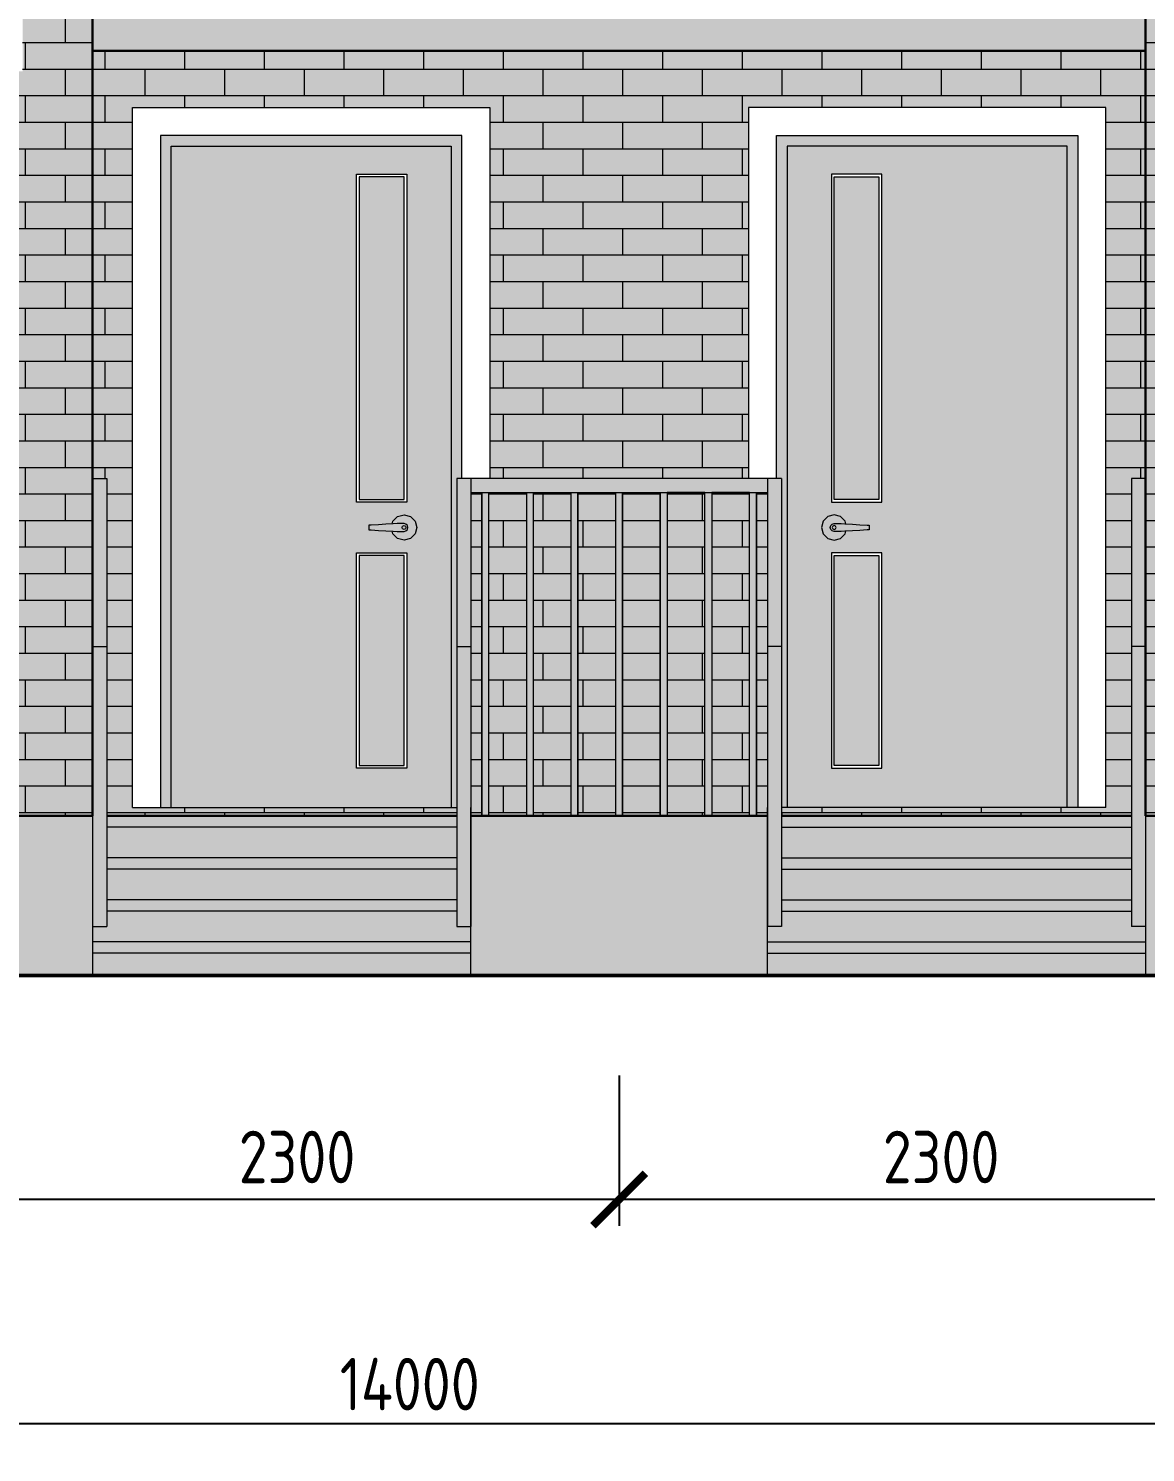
# Model space of a CAD drawing. Header units: millimetres. Extents: x -56498 to 234605, y -296269 to -29969.
# Drawn here: x 212375 to 216364, y -167620 to -162534 of the extents above; entities that cross this region are included whole.
import ezdxf

# ---------------------------------------------------------------- set-up
doc = ezdxf.new("R2010")
doc.units = ezdxf.units.MM
doc.header["$LTSCALE"] = 100
doc.header["$PDMODE"] = 35
for name, color, linetype, lineweight in [('0.3', 7, 'Continuous', 30), ('0.5', 7, 'Continuous', 50), ('Розміри 0.09', 5, 'Continuous', 9), ('Тонкі 0.18', 142, 'Continuous', 18), ('Штрихування 0.09', 253, 'Continuous', 9)]:
    doc.layers.add(name, color=color, linetype=linetype, lineweight=lineweight)
doc.styles.add('GOST 2.304', font='CS_Gost2304.shx')
doc.dimstyles.new('SPDS', dxfattribs={"dimscale": 100, "dimtxt": 2.5, "dimasz": 2.5, "dimexe": 1.25, "dimexo": 0.625, "dimtad": 1, "dimrnd": 0.001, "dimtxsty": 'GOST 2.304', "dimblk": 'ARCHTICK', "dimcen": 2.5, "dimdle": 2, "dimadec": 0, "dimazin": 2, "dimtfac": 0.75, "dimtmove": 1, "dimatfit": 3, "dimfxl": 0, "dimtolj": 1, "dimarcsym": 0})
pattern_1 = [(0, (0.001, -59400), (0, 94.83852), []), (90, (0.001, -59400), (-142.24, 94.83852), [94.83852, -94.83852])]

# ---------------------------------------------------------------- blocks, each defined once
blk = doc.blocks.new('_ArchTick')
at = {"color": 0, "linetype": 'ByBlock', "const_width": 0.15}
blk.add_lwpolyline([(-0.5, -0.5), (0.5, 0.5)], dxfattribs=at)
blk = doc.blocks.new('*D317')
at = {"layer": 'Defpoints', "color": 0, "transparency": 16777216}
for p in [(214484.1, -166226.5), (216784.1, -166362.5), (214484.1, -166716.6)]:
    blk.add_point(p, dxfattribs=at)
at = {"layer": 'Розміри 0.09', "color": 0, "lineweight": -2, "transparency": 16777216}
for p, q in [((214484.1, -166273.4), (214484.1, -166810.3)), ((216784.1, -166409.3), (216784.1, -166810.3)), ((216934.1, -166716.6), (214334.1, -166716.6))]:
    blk.add_line(p, q, dxfattribs=at)
at = {"layer": 'Розміри 0.09', "color": 0, "lineweight": -2, "transparency": 16777216, "xscale": 187.5, "yscale": 187.5, "zscale": 187.5, "rotation": 180}
blk.add_blockref('_ArchTick', (214484.1, -166716.6), dxfattribs=at)
at = {"layer": 'Розміри 0.09', "color": 0, "lineweight": -2, "transparency": 16777216, "xscale": 187.5, "yscale": 187.5, "zscale": 187.5}
blk.add_blockref('_ArchTick', (216784.1, -166716.6), dxfattribs=at)
at = {"layer": 'Розміри 0.09', "color": 0, "transparency": 16777216, "insert": (215634.1, -166564.8), "char_height": 187.5, "attachment_point": 5, "style": 'GOST 2.304'}
blk.add_mtext('\\A1;2300', dxfattribs=at)
blk = doc.blocks.new('*D318')
at = {"layer": 'Defpoints', "color": 0, "transparency": 16777216}
for p in [(212184.1, -166165.5), (214484.1, -166226.5), (212184.1, -166716.6)]:
    blk.add_point(p, dxfattribs=at)
at = {"layer": 'Розміри 0.09', "color": 0, "lineweight": -2, "transparency": 16777216}
for p, q in [((212184.1, -166212.3), (212184.1, -166810.3)), ((214484.1, -166273.4), (214484.1, -166810.3)), ((214634.1, -166716.6), (212034.1, -166716.6))]:
    blk.add_line(p, q, dxfattribs=at)
at = {"layer": 'Розміри 0.09', "color": 0, "lineweight": -2, "transparency": 16777216, "xscale": 187.5, "yscale": 187.5, "zscale": 187.5, "rotation": 180}
blk.add_blockref('_ArchTick', (212184.1, -166716.6), dxfattribs=at)
at = {"layer": 'Розміри 0.09', "color": 0, "lineweight": -2, "transparency": 16777216, "xscale": 187.5, "yscale": 187.5, "zscale": 187.5}
blk.add_blockref('_ArchTick', (214484.1, -166716.6), dxfattribs=at)
at = {"layer": 'Розміри 0.09', "color": 0, "transparency": 16777216, "insert": (213334.1, -166564.8), "char_height": 187.5, "attachment_point": 5, "style": 'GOST 2.304'}
blk.add_mtext('\\A1;2300', dxfattribs=at)
blk = doc.blocks.new('*D321')
at = {"layer": 'Defpoints', "color": 0, "transparency": 16777216}
for p in [(207484.1, -166651), (221484.1, -166651), (221484.1, -167516.6)]:
    blk.add_point(p, dxfattribs=at)
at = {"layer": 'Розміри 0.09', "color": 0, "lineweight": -2, "transparency": 16777216}
for p, q in [((207484.1, -166697.9), (207484.1, -167610.3)), ((221484.1, -166697.9), (221484.1, -167610.3)), ((207334.1, -167516.6), (221634.1, -167516.6))]:
    blk.add_line(p, q, dxfattribs=at)
at = {"layer": 'Розміри 0.09', "color": 0, "lineweight": -2, "transparency": 16777216, "xscale": 187.5, "yscale": 187.5, "zscale": 187.5, "rotation": 180}
blk.add_blockref('_ArchTick', (207484.1, -167516.6), dxfattribs=at)
at = {"layer": 'Розміри 0.09', "color": 0, "lineweight": -2, "transparency": 16777216, "xscale": 187.5, "yscale": 187.5, "zscale": 187.5}
blk.add_blockref('_ArchTick', (221484.1, -167516.6), dxfattribs=at)
at = {"layer": 'Розміри 0.09', "color": 0, "transparency": 16777216, "insert": (213736.7, -167376), "char_height": 187.5, "attachment_point": 5, "style": 'GOST 2.304'}
blk.add_mtext('\\A1;14000', dxfattribs=at)

msp = doc.modelspace()

# ---------------------------------------------------------------- hatches: boundary and pattern name
at = {"layer": 'Тонкі 0.18', "ltscale": 0.75, "true_color": 0xf4ebd8}
h = msp.add_hatch(color=254, dxfattribs=at)
h.paths.add_polyline_path([(212604.154, -159641.645), (211109.176, -159641.645), (211109.176, -160466.625), (212604.154, -160466.625)])
h.paths.add_polyline_path([(209459.143, -159641.645), (207964.154, -159641.645), (207964.154, -160466.625), (209459.143, -160466.625)])
h.paths.add_polyline_path([(209459.143, -160466.625), (207964.154, -160466.625), (207964.154, -165346.592), (208779.193, -165346.592), (208779.193, -162686.817), (208214.154, -162686.817), (208214.154, -162398.08), (209387.709, -161933.459), (211180.61, -161933.459), (212354.165, -162398.08), (212354.165, -162686.817), (211789.115, -162686.817), (211789.115, -165316.592), (211789.115, -165346.592), (212604.154, -165346.592), (212604.154, -164741.593), (212604.154, -164141.608), (212604.154, -162614.633), (212604.154, -160466.625), (211109.176, -160466.625), (211109.176, -161841.616), (209459.143, -161841.616)])
h = msp.add_hatch(color=254, dxfattribs=at)
h.paths.add_polyline_path([(221004.106, -159641.645), (219509.117, -159641.645), (219509.117, -160466.625), (221004.106, -160466.625)])
h.paths.add_polyline_path([(221004.106, -160466.625), (219509.117, -160466.625), (219509.117, -161841.616), (217859.158, -161841.616), (217859.083, -161841.616), (217859.083, -160466.625), (216364.106, -160466.625), (216364.106, -165346.592), (217179.145, -165346.592), (217179.145, -165316.592), (217179.145, -162686.817), (216614.095, -162686.817), (216614.095, -162398.08), (217787.649, -161933.459), (219580.551, -161933.459), (220754.106, -162398.08), (220754.106, -162686.817), (220189.067, -162686.817), (220189.067, -165346.592), (221004.106, -165346.592)])
h.paths.add_polyline_path([(217859.083, -159641.645), (216364.106, -159641.645), (216364.106, -160466.625), (217859.083, -160466.625)])
h = msp.add_hatch(color=254, dxfattribs=at)
h.paths.add_polyline_path([(213904.105, -165316.592), (213636.097, -165316.592), (213636.097, -165346.592), (213904.105, -165346.592)])
h.paths.add_polyline_path([(215332.162, -165316.592), (215064.155, -165316.592), (215064.155, -165346.592), (215332.162, -165346.592)])
h.paths.add_polyline_path([(214946.139, -162816.629), (215332.162, -162816.629), (215332.162, -162614.633), (214734.149, -162614.633), (213636.097, -162614.633), (213636.097, -162816.629), (214022.12, -162816.629), (214022.12, -164141.608), (214946.139, -164141.608)])
h.paths.add_polyline_path([(213636.097, -162614.633), (212604.154, -162614.633), (212604.154, -164141.608), (212654.203, -164141.608), (212654.203, -164741.593), (212654.203, -165346.592), (213636.097, -165346.592), (213636.097, -165316.592), (212746.139, -165316.592), (212746.139, -162816.629), (213636.097, -162816.629)])
h.paths.add_polyline_path([(216364.106, -162614.633), (215332.162, -162614.633), (215332.162, -162816.629), (216222.12, -162816.629), (216222.12, -165316.592), (215332.162, -165316.592), (215332.162, -165346.592), (216314.057, -165346.592), (216314.057, -164741.593), (216314.057, -164141.608), (216364.106, -164141.608)])
h.paths.add_polyline_path([(215014.106, -164741.593), (215014.106, -164191.582), (214974.713, -164191.582), (214974.713, -165346.592), (215014.106, -165346.592)])
h.paths.add_polyline_path([(214949.726, -164191.582), (214815.337, -164191.582), (214815.337, -165346.592), (214949.726, -165346.592)], flags=17)
h.paths.add_polyline_path([(214790.35, -164191.582), (214734.149, -164191.582), (214655.962, -164191.582), (214655.962, -165346.592), (214790.35, -165346.592)], flags=17)
h.paths.add_polyline_path([(214630.975, -164191.582), (214496.617, -164191.582), (214496.617, -165346.592), (214630.975, -165346.592)], flags=17)
h.paths.add_polyline_path([(214471.63, -164191.582), (214337.285, -164191.582), (214337.285, -165346.592), (214471.63, -165346.592)], flags=17)
h.paths.add_polyline_path([(214312.298, -164191.582), (214177.909, -164191.582), (214177.909, -165346.592), (214312.298, -165346.592)], flags=17)
h.paths.add_polyline_path([(214152.923, -164191.582), (214018.534, -164191.582), (214018.534, -165346.592), (214152.923, -165346.592)], flags=17)
h.paths.add_polyline_path([(213993.547, -164191.582), (213954.154, -164191.582), (213954.154, -164741.593), (213954.154, -165346.592), (213993.547, -165346.592)], flags=17)
at = {"layer": 'Тонкі 0.18', "ltscale": 0.75, "true_color": 0xcfd0cf}
h = msp.add_hatch(color=254, dxfattribs=at)
h.paths.add_polyline_path([(221904.131, -165346.592), (221004.106, -165346.592), (221004.106, -165916.577), (221904.131, -165916.577)])
h.paths.add_polyline_path([(221004.106, -165346.592), (220189.067, -165346.592), (220189.067, -165916.577), (221004.106, -165916.577)])
h.paths.add_polyline_path([(220189.067, -165346.592), (219784.065, -165346.592), (219784.065, -165916.577), (220189.067, -165916.577)])
h.paths.add_polyline_path([(219784.065, -165346.592), (217584.147, -165346.592), (217584.147, -165916.577), (219784.065, -165916.577)])
h.paths.add_polyline_path([(217584.147, -165346.592), (217179.145, -165346.592), (217179.145, -165916.577), (217584.147, -165916.577)])
h.paths.add_polyline_path([(217179.145, -165346.592), (216364.106, -165346.592), (216364.106, -165916.577), (216559.091, -165916.577), (217179.145, -165916.577)])
h.paths.add_polyline_path([(215014.106, -165346.592), (213954.154, -165346.592), (213954.154, -165741.594), (213954.154, -165916.577), (215014.106, -165916.577)])
h.paths.add_polyline_path([(212604.154, -165346.592), (211789.115, -165346.592), (211789.115, -165916.577), (212604.154, -165916.577)])
h.paths.add_polyline_path([(211789.115, -165346.592), (211384.113, -165346.592), (211384.113, -165916.577), (211789.115, -165916.577)])
h.paths.add_polyline_path([(211384.113, -165346.592), (209184.195, -165346.592), (209184.195, -165916.577), (211384.113, -165916.577)])
h.paths.add_polyline_path([(209184.195, -165346.592), (208779.193, -165346.592), (208779.193, -165916.577), (209184.195, -165916.577)])
h.paths.add_polyline_path([(208779.193, -165346.592), (207964.154, -165346.592), (207964.154, -165916.577), (208779.193, -165916.577)])
h.paths.add_polyline_path([(207964.154, -165346.592), (207064.129, -165346.592), (207064.129, -165916.577), (207964.154, -165916.577)])
at = {"layer": 'Штрихування 0.09'}
h = msp.add_hatch(dxfattribs=at)
h.set_pattern_fill('AR-BRSTD', color=256, scale=1.4, style=0)
h.set_pattern_definition(pattern_1)
h.paths.add_polyline_path([(212604.154, -159641.645), (211109.176, -159641.645), (211109.176, -160466.625), (212604.154, -160466.625)])
h.paths.add_polyline_path([(209459.143, -159641.645), (207964.154, -159641.645), (207964.154, -160466.625), (209459.143, -160466.625)])
h.paths.add_polyline_path([(209459.143, -160466.625), (207964.154, -160466.625), (207964.154, -165346.592), (208779.193, -165346.592), (208779.193, -162686.817), (208214.154, -162686.817), (208214.154, -162398.08), (209387.709, -161933.459), (211180.61, -161933.459), (212354.165, -162398.08), (212354.165, -162686.817), (211789.115, -162686.817), (211789.115, -165316.592), (211789.115, -165346.592), (212604.154, -165346.592), (212604.154, -164741.593), (212604.154, -164141.608), (212604.154, -162614.633), (212604.154, -160466.625), (211109.176, -160466.625), (211109.176, -161841.616), (209459.143, -161841.616)])
h = msp.add_hatch(dxfattribs=at)
h.set_pattern_fill('AR-BRSTD', color=256, scale=1.4, style=0)
h.set_pattern_definition(pattern_1)
h.paths.add_polyline_path([(221004.106, -159641.645), (219509.117, -159641.645), (219509.117, -160466.625), (221004.106, -160466.625)])
h.paths.add_polyline_path([(221004.106, -160466.625), (219509.117, -160466.625), (219509.117, -161841.616), (217859.158, -161841.616), (217859.083, -161841.616), (217859.083, -160466.625), (216364.106, -160466.625), (216364.106, -165346.592), (217179.145, -165346.592), (217179.145, -165316.592), (217179.145, -162686.817), (216614.095, -162686.817), (216614.095, -162398.08), (217787.649, -161933.459), (219580.551, -161933.459), (220754.106, -162398.08), (220754.106, -162686.817), (220189.067, -162686.817), (220189.067, -165346.592), (221004.106, -165346.592)])
h.paths.add_polyline_path([(217859.083, -159641.645), (216364.106, -159641.645), (216364.106, -160466.625), (217859.083, -160466.625)])
at = {"layer": 'Штрихування 0.09', "true_color": 0xa64517}
msp.add_hatch(color=34, dxfattribs=at).paths.add_polyline_path([(216364.106, -162398.08), (212604.154, -162398.08), (212604.154, -162614.633), (216364.106, -162614.633)])
at = {"layer": 'Штрихування 0.09'}
h = msp.add_hatch(dxfattribs=at)
h.set_pattern_fill('AR-BRSTD', color=256, scale=1.4, style=0)
h.set_pattern_definition([(0, (0.001, -59400), (0, 94.83852), []), (90, (0.001, -59400), (-142.24, 94.83852), [94.83852, -94.83852])])
h.paths.add_polyline_path([(213904.105, -165316.592), (213636.097, -165316.592), (213636.097, -165346.592), (213904.105, -165346.592)])
h.paths.add_polyline_path([(215332.162, -165316.592), (215064.155, -165316.592), (215064.155, -165346.592), (215332.162, -165346.592)])
h.paths.add_polyline_path([(214946.139, -162816.629), (215332.162, -162816.629), (215332.162, -162614.633), (214734.149, -162614.633), (213636.097, -162614.633), (213636.097, -162816.629), (214022.12, -162816.629), (214022.12, -164141.608), (214946.139, -164141.608)])
h.paths.add_polyline_path([(216364.106, -162614.633), (215332.162, -162614.633), (215332.162, -162816.629), (216222.12, -162816.629), (216222.12, -165316.592), (215332.162, -165316.592), (215332.162, -165346.592), (216314.057, -165346.592), (216314.057, -164741.593), (216314.057, -164141.608), (216364.106, -164141.608)])
h.paths.add_polyline_path([(213636.097, -162614.633), (212604.154, -162614.633), (212604.154, -164141.608), (212654.203, -164141.608), (212654.203, -164741.593), (212654.203, -165346.592), (213636.097, -165346.592), (213636.097, -165316.592), (212746.139, -165316.592), (212746.139, -162816.629), (213636.097, -162816.629)])
h.paths.add_polyline_path([(215014.106, -164741.593), (215014.106, -164191.582), (214974.713, -164191.582), (214974.713, -165346.592), (215014.106, -165346.592)])
h.paths.add_polyline_path([(214949.726, -164191.582), (214815.337, -164191.582), (214815.337, -165346.592), (214949.726, -165346.592)], flags=17)
h.paths.add_polyline_path([(214790.35, -164191.582), (214734.149, -164191.582), (214655.962, -164191.582), (214655.962, -165346.592), (214790.35, -165346.592)], flags=17)
h.paths.add_polyline_path([(214630.975, -164191.582), (214496.617, -164191.582), (214496.617, -165346.592), (214630.975, -165346.592)], flags=17)
h.paths.add_polyline_path([(214471.63, -164191.582), (214337.285, -164191.582), (214337.285, -165346.592), (214471.63, -165346.592)], flags=17)
h.paths.add_polyline_path([(214312.298, -164191.582), (214177.909, -164191.582), (214177.909, -165346.592), (214312.298, -165346.592)], flags=17)
h.paths.add_polyline_path([(214152.923, -164191.582), (214018.534, -164191.582), (214018.534, -165346.592), (214152.923, -165346.592)], flags=17)
h.paths.add_polyline_path([(213993.547, -164191.582), (213954.154, -164191.582), (213954.154, -164741.593), (213954.154, -165346.592), (213993.547, -165346.592)], flags=17)
at = {"layer": 'Штрихування 0.09', "ltscale": 0.5, "true_color": 0xa64517}
h = msp.add_hatch(color=34, dxfattribs=at)
h.paths.add_polyline_path([(213636.097, -162916.576), (212846.086, -162916.576), (212846.086, -165316.592), (212884.129, -165316.592), (212884.129, -162954.619), (213636.097, -162954.619)])
h.paths.add_polyline_path([(213922.172, -162916.576), (213636.097, -162916.576), (213636.097, -162954.619), (213884.129, -162954.619), (213884.129, -165316.592), (213904.105, -165316.592), (213904.105, -164741.593), (213904.105, -164141.608), (213922.172, -164141.608)])
h.paths.add_polyline_path([(213728.279, -164309.613), (213723.101, -164304.511), (213716.123, -164302.635), (213691.136, -164302.635), (213677.705, -164303.385), (213650.992, -164304.961), (213636.097, -164305.852), (213636.097, -164327.373), (213650.992, -164328.222), (213677.705, -164329.798), (213691.136, -164330.623), (213716.123, -164330.623), (213723.101, -164328.747), (213728.279, -164323.645), (213730.155, -164316.592)], flags=17)
h.paths.add_polyline_path([(213709.145, -164316.592), (213711.17, -164311.639), (213716.123, -164309.613), (213721.075, -164311.639), (213723.101, -164316.592), (213721.075, -164321.544), (213716.123, -164323.645), (213711.17, -164321.544)], flags=0)
h.paths.add_polyline_path([(213636.097, -164305.852), (213624.654, -164306.537), (213598.692, -164308.112), (213590.663, -164308.638), (213590.663, -164324.62), (213598.692, -164325.146), (213624.654, -164326.721), (213636.097, -164327.373)], flags=17)
h.paths.add_polyline_path([(213723.101, -164316.592), (213721.075, -164311.639), (213716.123, -164309.613), (213711.17, -164311.639), (213709.145, -164316.592), (213711.17, -164321.544), (213716.123, -164323.645), (213721.075, -164321.544)], flags=16)
h.paths.add_polyline_path([(213738.859, -164277.198), (213716.123, -164271.12), (213693.387, -164277.198), (213676.729, -164293.856), (213674.106, -164303.597), (213677.705, -164303.385), (213691.136, -164302.635), (213716.123, -164302.635), (213723.101, -164304.511), (213728.279, -164309.613), (213730.155, -164316.592), (213728.279, -164323.645), (213723.101, -164328.747), (213716.123, -164330.623), (213691.136, -164330.623), (213677.705, -164329.798), (213674.086, -164329.584), (213676.729, -164339.327), (213693.387, -164355.985), (213716.123, -164362.138), (213738.859, -164355.985), (213755.517, -164339.327), (213761.594, -164316.592), (213755.517, -164293.856)], flags=17)
h.paths.add_polyline_path([(213546.092, -163054.642), (213636.097, -163054.642), (213636.097, -162954.619), (212884.129, -162954.619), (212884.129, -165316.592), (213636.097, -165316.592), (213636.097, -165176.575), (213546.092, -165176.575), (213546.092, -164406.634), (213636.097, -164406.634), (213636.097, -164327.373), (213624.654, -164326.721), (213598.692, -164325.146), (213590.663, -164324.62), (213590.663, -164308.638), (213598.692, -164308.112), (213624.654, -164306.537), (213636.097, -164305.852), (213636.097, -164226.624), (213546.092, -164226.624)])
h.paths.add_polyline_path([(213884.129, -162954.619), (213636.097, -162954.619), (213636.097, -163054.642), (213726.103, -163054.642), (213726.103, -164226.624), (213636.097, -164226.624), (213636.097, -164305.852), (213650.992, -164304.961), (213674.106, -164303.597), (213676.729, -164293.856), (213693.387, -164277.198), (213716.123, -164271.12), (213738.859, -164277.198), (213755.517, -164293.856), (213761.594, -164316.592), (213755.517, -164339.327), (213738.859, -164355.985), (213716.123, -164362.138), (213693.387, -164355.985), (213676.729, -164339.327), (213674.086, -164329.584), (213650.992, -164328.222), (213636.097, -164327.373), (213636.097, -164406.634), (213726.103, -164406.634), (213726.103, -165176.575), (213636.097, -165176.575), (213636.097, -165316.592), (213884.129, -165316.592)])
h = msp.add_hatch(color=34, dxfattribs=at)
h.paths.add_polyline_path([(216122.172, -162916.576), (215332.162, -162916.576), (215332.162, -162954.619), (216084.129, -162954.619), (216084.129, -165316.592), (216122.172, -165316.592)])
h.paths.add_polyline_path([(215332.162, -162916.576), (215046.086, -162916.576), (215046.086, -164141.608), (215064.155, -164141.608), (215064.155, -164741.593), (215064.155, -165316.592), (215084.129, -165316.592), (215084.129, -162954.619), (215332.162, -162954.619)])
h.paths.add_polyline_path([(215377.597, -164308.638), (215369.568, -164308.112), (215343.605, -164306.537), (215332.162, -164305.852), (215332.162, -164327.373), (215343.605, -164326.721), (215369.568, -164325.146), (215377.597, -164324.62)], flags=17)
h.paths.add_polyline_path([(215332.162, -164305.852), (215317.268, -164304.961), (215290.555, -164303.385), (215277.124, -164302.635), (215252.137, -164302.635), (215245.159, -164304.511), (215239.981, -164309.613), (215238.105, -164316.592), (215239.981, -164323.645), (215245.159, -164328.747), (215252.137, -164330.623), (215277.124, -164330.623), (215290.555, -164329.798), (215317.268, -164328.222), (215332.162, -164327.373)], flags=17)
h.paths.add_polyline_path([(215259.115, -164316.592), (215257.089, -164321.544), (215252.137, -164323.645), (215247.185, -164321.544), (215245.159, -164316.592), (215247.185, -164311.639), (215252.137, -164309.613), (215257.089, -164311.639)], flags=0)
h.paths.add_polyline_path([(215257.089, -164311.639), (215252.137, -164309.613), (215247.185, -164311.639), (215245.159, -164316.592), (215247.185, -164321.544), (215252.137, -164323.645), (215257.089, -164321.544), (215259.115, -164316.592)], flags=16)
h.paths.add_polyline_path([(215274.873, -164277.198), (215252.137, -164271.12), (215229.401, -164277.198), (215212.743, -164293.856), (215206.665, -164316.592), (215212.743, -164339.327), (215229.401, -164355.985), (215252.137, -164362.138), (215274.873, -164355.985), (215291.531, -164339.327), (215294.174, -164329.584), (215290.555, -164329.798), (215277.124, -164330.623), (215252.137, -164330.623), (215245.159, -164328.747), (215239.981, -164323.645), (215238.105, -164316.592), (215239.981, -164309.613), (215245.159, -164304.511), (215252.137, -164302.635), (215277.124, -164302.635), (215290.555, -164303.385), (215294.153, -164303.597), (215291.531, -164293.856)], flags=17)
h.paths.add_polyline_path([(216084.129, -162954.619), (215332.162, -162954.619), (215332.162, -163054.642), (215422.168, -163054.642), (215422.168, -164226.624), (215332.162, -164226.624), (215332.162, -164305.852), (215343.605, -164306.537), (215369.568, -164308.112), (215377.597, -164308.638), (215377.597, -164324.62), (215369.568, -164325.146), (215343.605, -164326.721), (215332.162, -164327.373), (215332.162, -164406.634), (215422.168, -164406.634), (215422.168, -165176.575), (215332.162, -165176.575), (215332.162, -165316.592), (216084.129, -165316.592)])
h.paths.add_polyline_path([(215242.157, -163054.642), (215332.162, -163054.642), (215332.162, -162954.619), (215084.129, -162954.619), (215084.129, -165316.592), (215332.162, -165316.592), (215332.162, -165176.575), (215242.157, -165176.575), (215242.157, -164406.634), (215332.162, -164406.634), (215332.162, -164327.373), (215317.268, -164328.222), (215294.174, -164329.584), (215291.531, -164339.327), (215274.873, -164355.985), (215252.137, -164362.138), (215229.401, -164355.985), (215212.743, -164339.327), (215206.665, -164316.592), (215212.743, -164293.856), (215229.401, -164277.198), (215252.137, -164271.12), (215274.873, -164277.198), (215291.531, -164293.856), (215294.153, -164303.597), (215317.268, -164304.961), (215332.162, -164305.852), (215332.162, -164226.624), (215242.157, -164226.624)])
at = {"layer": 'Штрихування 0.09'}
h = msp.add_hatch(color=7, dxfattribs=at)
h.set_gradient(color1=(209, 255, 255), color2=(250, 255, 255), one_color=1, tint=0.99, name='CYLINDER')
h.paths.add_polyline_path([(213716.123, -163064.622), (213556.147, -163064.622), (213556.147, -164216.644), (213716.123, -164216.644)])
h.paths.add_polyline_path([(213716.123, -164416.614), (213556.147, -164416.614), (213556.147, -165166.595), (213716.123, -165166.595)])
h = msp.add_hatch(color=7, dxfattribs=at)
h.set_gradient(color1=(209, 255, 255), color2=(250, 255, 255), one_color=1, tint=0.99, name='CYLINDER')
h.paths.add_polyline_path([(215412.113, -163064.622), (215252.137, -163064.622), (215252.137, -164216.644), (215412.113, -164216.644)])
h.paths.add_polyline_path([(215412.113, -164416.614), (215252.137, -164416.614), (215252.137, -165166.595), (215412.113, -165166.595)])
at = {"layer": 'Штрихування 0.09', "true_color": 0xa64517}
h = msp.add_hatch(color=34, dxfattribs=at)
h.paths.add_polyline_path([(212654.203, -164741.593), (212604.154, -164741.593), (212604.154, -165741.594), (212654.203, -165741.594)])
h.paths.add_polyline_path([(212654.203, -164141.608), (212604.154, -164141.608), (212604.154, -164741.593), (212654.203, -164741.593)])
h.paths.add_polyline_path([(215014.106, -164141.608), (213954.154, -164141.608), (213954.154, -164191.582), (215014.106, -164191.582)])
h.paths.add_polyline_path([(215064.155, -164141.608), (215014.106, -164141.608), (215014.106, -164741.593), (215064.155, -164741.593)])
h.paths.add_polyline_path([(215064.155, -164741.593), (215014.106, -164741.593), (215014.106, -165741.594), (215064.155, -165741.594)])
h.paths.add_polyline_path([(214974.713, -164191.582), (214949.726, -164191.582), (214949.726, -165346.592), (214974.713, -165346.592)])
h.paths.add_polyline_path([(214815.337, -164191.582), (214790.35, -164191.582), (214790.35, -165346.592), (214815.337, -165346.592)])
h.paths.add_polyline_path([(214655.962, -164191.582), (214630.975, -164191.582), (214630.975, -165346.592), (214655.962, -165346.592)])
h.paths.add_polyline_path([(214496.617, -164191.582), (214471.63, -164191.582), (214471.63, -165346.592), (214496.617, -165346.592)])
h.paths.add_polyline_path([(214337.285, -164191.582), (214312.298, -164191.582), (214312.298, -165346.592), (214337.285, -165346.592)])
h.paths.add_polyline_path([(214177.909, -164191.582), (214152.923, -164191.582), (214152.923, -165346.592), (214177.909, -165346.592)])
h.paths.add_polyline_path([(214018.534, -164191.582), (213993.547, -164191.582), (213993.547, -165346.592), (214018.534, -165346.592)])
h.paths.add_polyline_path([(213954.154, -164141.608), (213904.105, -164141.608), (213904.105, -164741.593), (213954.154, -164741.593)])
h.paths.add_polyline_path([(213954.154, -164741.593), (213904.105, -164741.593), (213904.105, -165741.594), (213954.154, -165741.594)])
h.paths.add_polyline_path([(216364.106, -164141.608), (216314.057, -164141.608), (216314.057, -164741.593), (216364.106, -164741.593)])
h.paths.add_polyline_path([(216364.106, -164741.593), (216314.057, -164741.593), (216314.057, -165741.594), (216364.106, -165741.594), (216364.106, -165316.592)])
at = {"layer": 'Штрихування 0.09', "ltscale": 0.75}
h = msp.add_hatch(dxfattribs=at)
h.set_pattern_fill('FLGSTONE', scale=1000, angle=30, style=0, pattern_type=2)
h.set_pattern_definition([(30, (42000, -59400), (-500, 866.0254), [200, -800]), (30, (42635.5, -58940.7), (-500, 866.0254), [180, -820]), (30, (42632.8, -58896.1), (-500, 866.0254), [160, -840]), (30, (42171.8, -58977.5), (-500, 866.0254), [120, -40, 80, -760]), (30, (41850, -59140.2), (-500, 866.0254), [60, -840, 60, -40]), (30, (42169.1, -58932.9), (-500, 866.0254), [200, -800]), (30, (42626.7, -58645.6), (-500, 866.0254), [140, -860]), (30, (42131.1, -58747), (-500, 866.0254), [140, -40, 260, -560]), (30, (42128.4, -58702.3), (-500, 866.0254), [240, -40, 60, -40, 40, -580]), (30, (41957.1, -58685.7), (-500, 866.0254), [100, -900]), (30, (41937.1, -58651.1), (-500, 866.0254), [120, -880]), (30, (42100.3, -58533.8), (-500, 866.0254), [100, -900]), (30, (41743.9, -58716.5), (-500, 866.0254), [100, -900]), (30, (42080.3, -58499.1), (-500, 866.0254), [120, -880]), (30, (41689.3, -58701.8), (-500, 866.0254), [120, -880]), (30, (41797.8, -58569.9), (-500, 866.0254), [240, -240, 80, -40, 120, -280]), (30, (41777.8, -58535.2), (-500, 866.0254), [240, -240, 240, -280]), (30, (41520, -58568.6), (-500, 866.0254), [200, -800]), (120, (42000, -59400), (-866.0254, -500), [300, -540, 120, -40]), (120, (42173.2, -59300), (-866.0254, -500), [160, -600, 200, -40]), (120, (42207.8, -59280), (-866.0254, -500), [160, -600, 60, -40, 100, -40]), (120, (42134.5, -58952.9), (-866.0254, -500), [60, -940]), (120, (42169.1, -58932.9), (-866.0254, -500), [60, -940]), (120, (42093.7, -58722.3), (-866.0254, -500), [100, -900]), (120, (42128.4, -58702.3), (-866.0254, -500), [100, -900]), (120, (42390.3, -59036.1), (-866.0254, -500), [160, -460, 340, -40]), (120, (42342.3, -58832.9), (-866.0254, -500), [180, -820]), (120, (42376.9, -58812.9), (-866.0254, -500), [180, -820]), (120, (42355.7, -59056.1), (-866.0254, -500), [160, -440, 100, -40, 220, -40]), (120, (42178.9, -58349.9), (-866.0254, -500), [180, -820]), (120, (42193.5, -58295.2), (-866.0254, -500), [160, -840]), (120, (42598.2, -58916.1), (-866.0254, -500), [80, -920]), (120, (42632.8, -58896.1), (-866.0254, -500), [80, -340, 280, -300]), (120, (42457.5, -58512.3), (-866.0254, -500), [280, -720]), (120, (42592.1, -58665.6), (-866.0254, -500), [160, -840]), (120, (42626.7, -58645.6), (-866.0254, -500), [160, -840]), (120, (42771.4, -58816.1), (-866.0254, -500), [180, -560, 220, -40]), (75, (41700, -58880.4), (-500, 866.0253), [169.7056, -1244.508]), (75, (41881.96, -59075.55), (-500, 866.0253), [169.7056, -1244.508]), (75, (41926.6, -59072.9), (-500, 866.0253), [169.7056, -1244.508]), (75, (42090.5, -59116.8), (-500, 866.0253), [169.7056, -1244.508]), (75, (42127.85, -59141.44), (-500, 866.0253), [169.7056, -1244.058]), (75, (42568.9, -59025.36), (-500, 866.0253), [113.137, -1301.0765]), (75, (42592.8, -58826.8), (-500, 866.0253), [141.4213, -1272.792]), (75, (42555.5, -58802.15), (-500, 866.0253), [141.4213, -1272.792]), (75, (42492.1, -58492.35), (-500, 866.0253), [254.5584, -1159.655]), (75, (42546.74, -58507), (-500, 866.0253), [84.853, -1329.3607]), (75, (42613.54, -59022.7), (-500, 866.0253), [84.853, -1329.3607]), (75, (42078.4, -58615.74), (-500, 866.0253), [84.853, -1329.3607]), (75, (42041.05, -58591.1), (-500, 866.0253), [56.5685, -1357.645]), (165, (41912.5, -58688.4), (-866.0253, -500), [84.853, -1329.3607]), (165, (41937.1, -58651.1), (-866.0253, -500), [113.137, -1301.0765]), (345, (42421.4, -58209.86), (866.0253, 500), [141.4213, -1272.792]), (345, (41926.6, -59072.9), (866.0253, 500), [169.7056, -1244.508]), (345, (41901.96, -59110.2), (866.0253, 500), [197.99, -1216.2237]), (345, (41580, -58672.54), (866.0253, 500), [113.137, -1301.0765]), (236.56505, (42355.7, -59056.08), (-866.0254, -500), [268.33, -1967.738]), (236.56505, (42375.7, -59090.7), (-866.0254, -500), [268.33, -1967.738]), (183.43495, (42101.77, -58856.27), (-866.0254, -500), [134.16, -44.72, 223.61, -1833.578]), (183.43495, (42104.45, -58900.9), (-866.0254, -500), [134.16, -44.72, 223.61, -1833.578]), (183.43495, (42588.9, -59060), (-866.0254, -500), [178.8854, -2057.1826]), (183.43495, (42568.9, -59025.36), (-866.0254, -500), [178.8854, -2057.1826]), (183.43495, (42558.2, -58846.8), (-866.0254, -500), [178.8854, -2057.1826]), (183.43495, (42555.5, -58802.15), (-866.0254, -500), [178.8854, -2057.1826]), (93.43495, (41923.2, -58867), (-500, 866.0254), [178.8854, -2057.1826]), (93.43495, (41967.85, -58864.3), (-500, 866.0254), [178.8854, -2057.1826]), (93.43495, (42221.6, -58463.8), (-500, 866.0254), [134.16, -2101.908]), (93.43495, (42139.1, -58880.9), (-500, 866.0254), [134.16, -2101.908]), (93.43495, (42101.77, -58856.27), (-500, 866.0254), [134.16, -2101.908]), (93.43495, (42184.26, -58439.14), (-500, 866.0254), [89.4427, -2146.6253]), (326.56505, (42186.94, -58483.8), (500, -866.0254), [178.8854, -2057.1826]), (326.56505, (42221.6, -58463.8), (500, -866.0254), [178.8854, -2057.1826])])
h.paths.add_polyline_path([(221904.131, -165346.592), (221004.106, -165346.592), (221004.106, -165916.577), (221904.131, -165916.577)])
h.paths.add_polyline_path([(221004.106, -165346.592), (220189.067, -165346.592), (220189.067, -165916.577), (221004.106, -165916.577)])
h.paths.add_polyline_path([(220189.067, -165346.592), (219784.065, -165346.592), (219784.065, -165916.577), (220189.067, -165916.577)])
h.paths.add_polyline_path([(219784.065, -165346.592), (217584.147, -165346.592), (217584.147, -165916.577), (219784.065, -165916.577)])
h.paths.add_polyline_path([(217584.147, -165346.592), (217179.145, -165346.592), (217179.145, -165916.577), (217584.147, -165916.577)])
h.paths.add_polyline_path([(217179.145, -165346.592), (216364.106, -165346.592), (216364.106, -165916.577), (216559.091, -165916.577), (217179.145, -165916.577)])
h.paths.add_polyline_path([(215014.106, -165346.592), (213954.154, -165346.592), (213954.154, -165741.594), (213954.154, -165916.577), (215014.106, -165916.577)])
h.paths.add_polyline_path([(212604.154, -165346.592), (211789.115, -165346.592), (211789.115, -165916.577), (212604.154, -165916.577)])
h.paths.add_polyline_path([(211789.115, -165346.592), (211384.113, -165346.592), (211384.113, -165916.577), (211789.115, -165916.577)])
h.paths.add_polyline_path([(211384.113, -165346.592), (209184.195, -165346.592), (209184.195, -165916.577), (211384.113, -165916.577)])
h.paths.add_polyline_path([(209184.195, -165346.592), (208779.193, -165346.592), (208779.193, -165916.577), (209184.195, -165916.577)])
h.paths.add_polyline_path([(208779.193, -165346.592), (207964.154, -165346.592), (207964.154, -165916.577), (208779.193, -165916.577)])
h.paths.add_polyline_path([(207964.154, -165346.592), (207064.129, -165346.592), (207064.129, -165916.577), (207964.154, -165916.577)])
at = {"layer": 'Штрихування 0.09', "true_color": 0xcfd0cf}
h = msp.add_hatch(color=254, dxfattribs=at)
h.paths.add_polyline_path([(212654.201, -165346.592), (213904.104, -165346.592), (213904.104, -165386.586), (212654.201, -165386.586)])
h.paths.add_polyline_path([(212654.201, -165386.586), (213904.104, -165386.586), (213904.104, -165496.588), (212654.201, -165496.588)])
h.paths.add_polyline_path([(212654.201, -165496.588), (213904.104, -165496.588), (213904.104, -165536.582), (212654.201, -165536.582)])
h.paths.add_polyline_path([(212654.201, -165536.582), (213904.104, -165536.582), (213904.104, -165646.584), (212654.201, -165646.584)])
h.paths.add_polyline_path([(212654.201, -165646.584), (213904.104, -165646.584), (213904.104, -165686.578), (212654.201, -165686.578)])
h.paths.add_polyline_path([(212654.201, -165686.578), (213904.104, -165686.578), (213904.104, -165741.594), (213954.153, -165741.594), (213954.153, -165796.58), (212604.153, -165796.58), (212604.153, -165741.594), (212654.201, -165741.594)])
h.paths.add_polyline_path([(212604.153, -165796.58), (213954.153, -165796.58), (213954.153, -165836.574), (212604.153, -165836.574)])
h.paths.add_polyline_path([(212604.153, -165836.574), (213954.153, -165836.574), (213954.153, -165916.577), (212604.153, -165916.577)])
h = msp.add_hatch(color=254, dxfattribs=at)
h.paths.add_polyline_path([(216314.057, -165346.592), (215064.155, -165346.592), (215064.155, -165386.586), (216314.057, -165386.586)])
h.paths.add_polyline_path([(216314.057, -165386.586), (215064.155, -165386.586), (215064.155, -165496.588), (216314.057, -165496.588)])
h.paths.add_polyline_path([(216314.057, -165496.588), (215064.155, -165496.588), (215064.155, -165536.582), (216314.057, -165536.582)])
h.paths.add_polyline_path([(216314.057, -165536.582), (215064.155, -165536.582), (215064.155, -165646.584), (216314.057, -165646.584)])
h.paths.add_polyline_path([(216314.057, -165646.584), (215064.155, -165646.584), (215064.155, -165686.578), (216314.057, -165686.578)])
h.paths.add_polyline_path([(216314.057, -165686.578), (215064.155, -165686.578), (215064.155, -165741.594), (215014.106, -165741.594), (215014.106, -165796.58), (216364.106, -165796.58), (216364.106, -165741.594), (216314.057, -165741.594)])
h.paths.add_polyline_path([(216364.106, -165796.58), (215014.106, -165796.58), (215014.106, -165836.574), (216364.106, -165836.574)])
h.paths.add_polyline_path([(216364.106, -165836.574), (215014.106, -165836.574), (215014.106, -165916.577), (216364.106, -165916.577)])

# ---------------------------------------------------------------- linework, layer by layer
for p, q in [((214234.111, -162614.633), (212604.154, -162614.633)), ((212604.154, -162614.633), (212604.154, -164141.608)), ((212604.154, -164141.608), (212604.154, -162614.633)), ((214734.149, -162614.633), (216364.106, -162614.633)), ((216364.106, -162614.633), (216364.106, -164141.608)), ((216364.106, -164141.608), (216364.106, -162614.633)), ((212409.169, -165916.577), (214484.13, -165916.577)), ((216559.091, -165916.577), (214484.13, -165916.577))]:
    msp.add_line(p, q)
at = {"layer": '0.3'}
for p, q in [((212604.154, -165346.592), (212604.154, -159641.645)), ((216364.106, -165346.592), (216364.106, -159641.645)), ((216364.106, -162614.633), (212604.154, -162614.633)), ((207064.129, -165346.592), (212604.154, -165346.592)), ((212654.203, -165346.592), (213904.105, -165346.592)), ((213954.154, -165346.592), (215014.106, -165346.592)), ((216314.057, -165346.592), (215064.155, -165346.592)), ((221904.131, -165346.592), (216364.106, -165346.592))]:
    msp.add_line(p, q, dxfattribs=at)
at = {"layer": '0.5'}
for p, q in [((224509.11, -165916.577), (204459.15, -165916.577)), ((205659.15, -165916.577), (224509.11, -165916.577))]:
    msp.add_line(p, q, dxfattribs=at)
at = {"layer": 'Тонкі 0.18'}
for p, q in [((212746.139, -165316.592), (212746.139, -162816.629)), ((212746.139, -162816.629), (214022.12, -162816.629)), ((212746.139, -165316.592), (212746.139, -162816.629)), ((212746.139, -162816.629), (214022.12, -162816.629)), ((214022.12, -162816.629), (214022.12, -164141.608)), ((214022.12, -162816.629), (214022.12, -164141.608)), ((216222.12, -162816.629), (214946.139, -162816.629)), ((214946.139, -162816.629), (214946.139, -164141.608)), ((214946.139, -162816.629), (214946.139, -164141.608)), ((216222.12, -162816.629), (214946.139, -162816.629)), ((216222.12, -165316.592), (216222.12, -162816.629)), ((216222.12, -165316.592), (216222.12, -162816.629)), ((212846.086, -162916.576), (212846.086, -165316.592)), ((213922.172, -162916.576), (212846.086, -162916.576)), ((212884.129, -165316.592), (212884.129, -162954.619)), ((212884.129, -162954.619), (213884.129, -162954.619)), ((213884.129, -162954.619), (213884.129, -165316.592)), ((213922.172, -164141.608), (213922.172, -162916.576)), ((215046.086, -164141.608), (215046.086, -162916.576)), ((215046.086, -162916.576), (216122.172, -162916.576)), ((216084.129, -162954.619), (215084.129, -162954.619)), ((215084.129, -162954.619), (215084.129, -165316.592)), ((216084.129, -165316.592), (216084.129, -162954.619)), ((216122.172, -162916.576), (216122.172, -165316.592)), ((212604.154, -164141.608), (212654.203, -164141.608)), ((212604.154, -164141.608), (212604.154, -164741.593)), ((212604.154, -164141.608), (212654.203, -164141.608)), ((212654.203, -164141.608), (212654.203, -165316.592)), ((212654.203, -164141.608), (212654.203, -164741.593)), ((213904.105, -164141.608), (213904.105, -164741.593)), ((215064.155, -164141.608), (213904.105, -164141.608)), ((213954.154, -164141.608), (213954.154, -164741.593)), ((215014.106, -164141.608), (215014.106, -164741.593)), ((215064.155, -164141.608), (215064.155, -164741.593)), ((216364.106, -164141.608), (216314.057, -164141.608)), ((216314.057, -164141.608), (216314.057, -165316.592)), ((216314.057, -164141.608), (216314.057, -164741.593)), ((216364.106, -164141.608), (216314.057, -164141.608)), ((216364.106, -164141.608), (216364.106, -164741.593)), ((213954.154, -164191.582), (215014.106, -164191.582)), ((213993.547, -165346.592), (213993.547, -164191.582)), ((213993.547, -164191.582), (213993.547, -165346.592)), ((214018.534, -165346.592), (214018.534, -164191.582)), ((214018.534, -165346.592), (214018.534, -164191.582)), ((214152.923, -164191.582), (214152.923, -165346.592)), ((214152.923, -164191.582), (214152.923, -165346.592)), ((214177.909, -165346.592), (214177.909, -164191.582)), ((214177.909, -165346.592), (214177.909, -164191.582)), ((214312.298, -164191.582), (214312.298, -165346.592)), ((214312.298, -164191.582), (214312.298, -165346.592)), ((214337.285, -164191.582), (214337.285, -165346.592)), ((214337.285, -165346.592), (214337.285, -164191.582)), ((214471.63, -164191.582), (214471.63, -165346.592)), ((214471.63, -164191.582), (214471.63, -165346.592)), ((214496.617, -164191.582), (214496.617, -165346.592)), ((214496.617, -165346.592), (214496.617, -164191.582)), ((214630.975, -164191.582), (214630.975, -165346.592)), ((214630.975, -165346.592), (214630.975, -164191.582)), ((214734.149, -164191.582), (214655.962, -164191.582)), ((214655.962, -164191.582), (214655.962, -165346.592)), ((214655.962, -164191.582), (214655.962, -165346.592)), ((214790.35, -164191.582), (214734.149, -164191.582)), ((214790.35, -165346.592), (214790.35, -164191.582)), ((214790.35, -165346.592), (214790.35, -164191.582)), ((214949.726, -164191.582), (214815.337, -164191.582)), ((214815.337, -164191.582), (214815.337, -165346.592)), ((214815.337, -164191.582), (214815.337, -165346.592)), ((214949.726, -165346.592), (214949.726, -164191.582)), ((214949.726, -165346.592), (214949.726, -164191.582)), ((214974.713, -165346.592), (214974.713, -164191.582)), ((214974.713, -164191.582), (215014.106, -164191.582)), ((214974.713, -164191.582), (214974.713, -165346.592)), ((213676.729, -164293.856), (213693.387, -164277.198)), ((213676.729, -164293.856), (213693.387, -164277.198)), ((213693.387, -164277.198), (213716.123, -164271.12)), ((213693.387, -164277.198), (213716.123, -164271.12)), ((213716.123, -164271.12), (213738.859, -164277.198)), ((213716.123, -164271.12), (213738.859, -164277.198)), ((213738.859, -164277.198), (213755.517, -164293.856)), ((213738.859, -164277.198), (213755.517, -164293.856)), ((215229.401, -164277.198), (215212.743, -164293.856)), ((215229.401, -164277.198), (215212.743, -164293.856)), ((215252.137, -164271.12), (215229.401, -164277.198)), ((215252.137, -164271.12), (215229.401, -164277.198)), ((215274.873, -164277.198), (215252.137, -164271.12)), ((215274.873, -164277.198), (215252.137, -164271.12)), ((215291.531, -164293.856), (215274.873, -164277.198)), ((215291.531, -164293.856), (215274.873, -164277.198)), ((213598.692, -164308.112), (213590.663, -164308.638)), ((213598.692, -164308.112), (213590.663, -164308.638)), ((213590.663, -164308.638), (213590.663, -164324.62)), ((213590.663, -164308.638), (213590.663, -164324.62)), ((213590.663, -164324.62), (213598.692, -164325.146)), ((213590.663, -164324.62), (213598.692, -164325.146)), ((213624.654, -164306.537), (213598.692, -164308.112)), ((213624.654, -164306.537), (213598.692, -164308.112)), ((213598.692, -164325.146), (213624.654, -164326.721)), ((213598.692, -164325.146), (213624.654, -164326.721)), ((213650.992, -164304.961), (213624.654, -164306.537)), ((213650.992, -164304.961), (213624.654, -164306.537)), ((213624.654, -164326.721), (213650.992, -164328.222)), ((213624.654, -164326.721), (213650.992, -164328.222)), ((213677.705, -164303.385), (213650.992, -164304.961)), ((213677.705, -164303.385), (213650.992, -164304.961)), ((213650.992, -164328.222), (213677.705, -164329.798)), ((213650.992, -164328.222), (213677.705, -164329.798)), ((213674.103, -164303.61), (213676.729, -164293.856)), ((213674.103, -164303.61), (213676.729, -164293.856)), ((213691.136, -164302.635), (213677.705, -164303.385)), ((213691.136, -164302.635), (213677.705, -164303.385)), ((213716.123, -164302.635), (213691.136, -164302.635)), ((213716.123, -164302.635), (213691.136, -164302.635)), ((213709.145, -164316.592), (213711.17, -164311.639)), ((213709.145, -164316.592), (213711.17, -164311.639)), ((213711.17, -164321.544), (213709.145, -164316.592)), ((213711.17, -164321.544), (213709.145, -164316.592)), ((213711.17, -164311.639), (213716.123, -164309.613)), ((213711.17, -164311.639), (213716.123, -164309.613)), ((213716.123, -164323.645), (213711.17, -164321.544)), ((213716.123, -164323.645), (213711.17, -164321.544)), ((213723.101, -164304.511), (213716.123, -164302.635)), ((213723.101, -164304.511), (213716.123, -164302.635)), ((213716.123, -164309.613), (213721.075, -164311.639)), ((213716.123, -164309.613), (213721.075, -164311.639)), ((213721.075, -164321.544), (213716.123, -164323.645)), ((213721.075, -164321.544), (213716.123, -164323.645)), ((213716.123, -164330.623), (213723.101, -164328.747)), ((213716.123, -164330.623), (213723.101, -164328.747)), ((213721.075, -164311.639), (213723.101, -164316.592)), ((213721.075, -164311.639), (213723.101, -164316.592)), ((213723.101, -164316.592), (213721.075, -164321.544)), ((213723.101, -164316.592), (213721.075, -164321.544)), ((213728.279, -164309.613), (213723.101, -164304.511)), ((213728.279, -164309.613), (213723.101, -164304.511)), ((213723.101, -164328.747), (213728.279, -164323.645)), ((213723.101, -164328.747), (213728.279, -164323.645)), ((213730.155, -164316.592), (213728.279, -164309.613)), ((213730.155, -164316.592), (213728.279, -164309.613)), ((213728.279, -164323.645), (213730.155, -164316.592)), ((213728.279, -164323.645), (213730.155, -164316.592)), ((213755.517, -164293.856), (213761.594, -164316.592)), ((213755.517, -164293.856), (213761.594, -164316.592)), ((213761.594, -164316.592), (213755.517, -164339.327)), ((213761.594, -164316.592), (213755.517, -164339.327)), ((215212.743, -164293.856), (215206.665, -164316.592)), ((215212.743, -164293.856), (215206.665, -164316.592)), ((215206.665, -164316.592), (215212.743, -164339.327)), ((215206.665, -164316.592), (215212.743, -164339.327)), ((215238.105, -164316.592), (215239.981, -164309.613)), ((215238.105, -164316.592), (215239.981, -164309.613)), ((215239.981, -164323.645), (215238.105, -164316.592)), ((215239.981, -164323.645), (215238.105, -164316.592)), ((215239.981, -164309.613), (215245.159, -164304.511)), ((215239.981, -164309.613), (215245.159, -164304.511)), ((215245.159, -164328.747), (215239.981, -164323.645)), ((215245.159, -164328.747), (215239.981, -164323.645)), ((215245.159, -164304.511), (215252.137, -164302.635)), ((215245.159, -164304.511), (215252.137, -164302.635)), ((215247.185, -164311.639), (215245.159, -164316.592)), ((215247.185, -164311.639), (215245.159, -164316.592)), ((215245.159, -164316.592), (215247.185, -164321.544)), ((215245.159, -164316.592), (215247.185, -164321.544)), ((215252.137, -164330.623), (215245.159, -164328.747)), ((215252.137, -164330.623), (215245.159, -164328.747)), ((215252.137, -164309.613), (215247.185, -164311.639)), ((215252.137, -164309.613), (215247.185, -164311.639)), ((215247.185, -164321.544), (215252.137, -164323.645)), ((215247.185, -164321.544), (215252.137, -164323.645)), ((215252.137, -164302.635), (215277.124, -164302.635)), ((215252.137, -164302.635), (215277.124, -164302.635)), ((215257.089, -164311.639), (215252.137, -164309.613)), ((215257.089, -164311.639), (215252.137, -164309.613)), ((215252.137, -164323.645), (215257.089, -164321.544)), ((215252.137, -164323.645), (215257.089, -164321.544)), ((215259.115, -164316.592), (215257.089, -164311.639)), ((215259.115, -164316.592), (215257.089, -164311.639)), ((215257.089, -164321.544), (215259.115, -164316.592)), ((215257.089, -164321.544), (215259.115, -164316.592)), ((215277.124, -164302.635), (215290.555, -164303.385)), ((215277.124, -164302.635), (215290.555, -164303.385)), ((215290.555, -164303.385), (215317.268, -164304.961)), ((215290.555, -164303.385), (215317.268, -164304.961)), ((215317.268, -164328.222), (215290.555, -164329.798)), ((215317.268, -164328.222), (215290.555, -164329.798)), ((215294.157, -164303.61), (215291.531, -164293.856)), ((215294.157, -164303.61), (215291.531, -164293.856)), ((215317.268, -164304.961), (215343.605, -164306.537)), ((215317.268, -164304.961), (215343.605, -164306.537)), ((215343.605, -164326.721), (215317.268, -164328.222)), ((215343.605, -164326.721), (215317.268, -164328.222)), ((215343.605, -164306.537), (215369.568, -164308.112)), ((215343.605, -164306.537), (215369.568, -164308.112)), ((215369.568, -164325.146), (215343.605, -164326.721)), ((215369.568, -164325.146), (215343.605, -164326.721)), ((215369.568, -164308.112), (215377.597, -164308.638)), ((215369.568, -164308.112), (215377.597, -164308.638)), ((215377.597, -164324.62), (215369.568, -164325.146)), ((215377.597, -164324.62), (215369.568, -164325.146)), ((215377.597, -164308.638), (215377.597, -164324.62)), ((215377.597, -164308.638), (215377.597, -164324.62)), ((213676.729, -164339.327), (213674.103, -164329.648)), ((213676.729, -164339.327), (213674.103, -164329.648)), ((213693.387, -164355.985), (213676.729, -164339.327)), ((213693.387, -164355.985), (213676.729, -164339.327)), ((213677.705, -164329.798), (213691.136, -164330.623)), ((213677.705, -164329.798), (213691.136, -164330.623)), ((213691.136, -164330.623), (213716.123, -164330.623)), ((213691.136, -164330.623), (213716.123, -164330.623)), ((213716.123, -164362.138), (213693.387, -164355.985)), ((213716.123, -164362.138), (213693.387, -164355.985)), ((213738.859, -164355.985), (213716.123, -164362.138)), ((213738.859, -164355.985), (213716.123, -164362.138)), ((213755.517, -164339.327), (213738.859, -164355.985)), ((213755.517, -164339.327), (213738.859, -164355.985)), ((215212.743, -164339.327), (215229.401, -164355.985)), ((215212.743, -164339.327), (215229.401, -164355.985)), ((215229.401, -164355.985), (215252.137, -164362.138)), ((215229.401, -164355.985), (215252.137, -164362.138)), ((215277.124, -164330.623), (215252.137, -164330.623)), ((215277.124, -164330.623), (215252.137, -164330.623)), ((215252.137, -164362.138), (215274.873, -164355.985)), ((215252.137, -164362.138), (215274.873, -164355.985)), ((215274.873, -164355.985), (215291.531, -164339.327)), ((215274.873, -164355.985), (215291.531, -164339.327)), ((215290.555, -164329.798), (215277.124, -164330.623)), ((215290.555, -164329.798), (215277.124, -164330.623)), ((215291.531, -164339.327), (215294.157, -164329.648)), ((215291.531, -164339.327), (215294.157, -164329.648)), ((212604.154, -164741.593), (212604.154, -165741.594)), ((212604.154, -164741.593), (212654.203, -164741.593)), ((212654.203, -164741.593), (212654.203, -165741.594)), ((213904.105, -164741.593), (213904.105, -165741.594)), ((213904.105, -164741.593), (213954.154, -164741.593)), ((213954.154, -164741.593), (213954.154, -165741.594)), ((215014.106, -164741.593), (215014.106, -165741.594)), ((215064.155, -164741.593), (215014.106, -164741.593)), ((215064.155, -164741.593), (215064.155, -165741.594)), ((216314.057, -164741.593), (216314.057, -165741.594)), ((216364.106, -164741.593), (216314.057, -164741.593)), ((212604.154, -165316.592), (212604.154, -165916.577)), ((212746.139, -165316.592), (213904.104, -165316.592)), ((212834.154, -165316.592), (213834.154, -165316.592)), ((212834.154, -165316.592), (213834.154, -165316.592)), ((213954.154, -165916.577), (213954.154, -165316.592)), ((215014.106, -165916.577), (215014.106, -165316.592)), ((216222.12, -165316.592), (215064.153, -165316.592)), ((216134.106, -165316.592), (215134.106, -165316.592)), ((216364.106, -165316.592), (216364.106, -165916.577)), ((213904.105, -165386.586), (212654.203, -165386.586)), ((215064.155, -165386.586), (216314.057, -165386.586)), ((213904.105, -165496.588), (212654.203, -165496.588)), ((215064.155, -165496.588), (216314.057, -165496.588)), ((213904.105, -165536.582), (212654.203, -165536.582)), ((215064.155, -165536.582), (216314.057, -165536.582)), ((213904.105, -165646.584), (212654.203, -165646.584)), ((215064.155, -165646.584), (216314.057, -165646.584)), ((213904.105, -165686.578), (212654.203, -165686.578)), ((215064.155, -165686.578), (216314.057, -165686.578)), ((212604.154, -165741.594), (212654.203, -165741.594)), ((213904.105, -165741.594), (213954.154, -165741.594)), ((215064.155, -165741.594), (215014.106, -165741.594)), ((216364.106, -165741.594), (216314.057, -165741.594)), ((213954.154, -165796.58), (212604.154, -165796.58)), ((215014.106, -165796.58), (216364.106, -165796.58)), ((213954.154, -165836.574), (212604.154, -165836.574)), ((215014.106, -165836.574), (216364.106, -165836.574))]:
    msp.add_line(p, q, dxfattribs=at)
at = {"layer": 'Штрихування 0.09'}
for p, q in [((213546.092, -164226.624), (213546.092, -163054.642)), ((213546.092, -163054.642), (213726.103, -163054.642)), ((213726.103, -163054.642), (213726.103, -164226.624)), ((215422.168, -163054.642), (215242.157, -163054.642)), ((215242.157, -163054.642), (215242.157, -164226.624)), ((215422.168, -164226.624), (215422.168, -163054.642)), ((213716.123, -163064.622), (213556.147, -163064.622)), ((213556.147, -163064.622), (213556.147, -164216.644)), ((213716.123, -164216.644), (213716.123, -163064.622)), ((215252.137, -164216.644), (215252.137, -163064.622)), ((215252.137, -163064.622), (215412.113, -163064.622)), ((215412.113, -163064.622), (215412.113, -164216.644)), ((213726.103, -164226.624), (213546.092, -164226.624)), ((213726.103, -164226.624), (213546.092, -164226.624)), ((213556.147, -164216.644), (213716.123, -164216.644)), ((213556.147, -164216.644), (213716.123, -164216.644)), ((215242.157, -164226.624), (215422.168, -164226.624)), ((215242.157, -164226.624), (215422.168, -164226.624)), ((215412.113, -164216.644), (215252.137, -164216.644)), ((215412.113, -164216.644), (215252.137, -164216.644)), ((213546.092, -165176.575), (213546.092, -164406.634)), ((213546.092, -164406.634), (213726.103, -164406.634)), ((213546.092, -165176.575), (213546.092, -164406.634)), ((213546.092, -164406.634), (213726.103, -164406.634)), ((213716.123, -164416.614), (213556.147, -164416.614)), ((213556.147, -164416.614), (213556.147, -165166.595)), ((213716.123, -164416.614), (213556.147, -164416.614)), ((213556.147, -164416.614), (213556.147, -165166.595)), ((213716.123, -165166.595), (213716.123, -164416.614)), ((213716.123, -165166.595), (213716.123, -164416.614)), ((213726.103, -164406.634), (213726.103, -165176.575)), ((213726.103, -164406.634), (213726.103, -165176.575)), ((215422.168, -164406.634), (215242.157, -164406.634)), ((215242.157, -164406.634), (215242.157, -165176.575)), ((215422.168, -164406.634), (215242.157, -164406.634)), ((215242.157, -164406.634), (215242.157, -165176.575)), ((215252.137, -165166.595), (215252.137, -164416.614)), ((215252.137, -164416.614), (215412.113, -164416.614)), ((215252.137, -165166.595), (215252.137, -164416.614)), ((215252.137, -164416.614), (215412.113, -164416.614)), ((215412.113, -164416.614), (215412.113, -165166.595)), ((215412.113, -164416.614), (215412.113, -165166.595)), ((215422.168, -165176.575), (215422.168, -164406.634)), ((215422.168, -165176.575), (215422.168, -164406.634)), ((213726.103, -165176.575), (213546.092, -165176.575)), ((213726.103, -165176.575), (213546.092, -165176.575)), ((213556.147, -165166.595), (213716.123, -165166.595)), ((213556.147, -165166.595), (213716.123, -165166.595)), ((215242.157, -165176.575), (215422.168, -165176.575)), ((215242.157, -165176.575), (215422.168, -165176.575)), ((215412.113, -165166.595), (215252.137, -165166.595)), ((215412.113, -165166.595), (215252.137, -165166.595))]:
    msp.add_line(p, q, dxfattribs=at)

# ---------------------------------------------------------------- dimensions: what is measured, and where the dimension line sits
at = {"layer": 'Розміри 0.09'}
for base, p1, p2, picture, middle in [((212184.129, -166716.577), (214484.129, -166226.531), (212184.129, -166165.46), '*D318', (213334.129, -166564.806)), ((214484.129, -166716.577), (216784.129, -166362.456), (214484.129, -166226.531), '*D317', (215634.129, -166564.806))]:
    dim = msp.add_linear_dim(base=base, p1=p1, p2=p2, angle=180, dimstyle='SPDS', override={"dimscale": 75, "dimlfac": 1, "dimtxsty": 'GOST 2.304', "dimblk1": 'ArchTick', "dimblk2": 'ArchTick', "dimsah": 1, "dimtolj": 1}, dxfattribs=at)
    dim.commit()
    dim.dimension.update_dxf_attribs({"geometry": picture, "text_midpoint": middle})
dim = msp.add_linear_dim(base=(221484.129, -167516.577), p1=(207484.129, -166650.979), p2=(221484.129, -166650.979), angle=180, dimstyle='SPDS', override={"dimscale": 75, "dimlfac": 1, "dimtxsty": 'GOST 2.304', "dimblk1": 'ArchTick', "dimblk2": 'ArchTick', "dimsah": 1, "dimtolj": 1}, dxfattribs=at)
dim.commit()
dim.dimension.update_dxf_attribs({"geometry": '*D321', "text_midpoint": (213736.724, -167516.577), "dimtype": 160})

doc.saveas('drawing.dxf')
